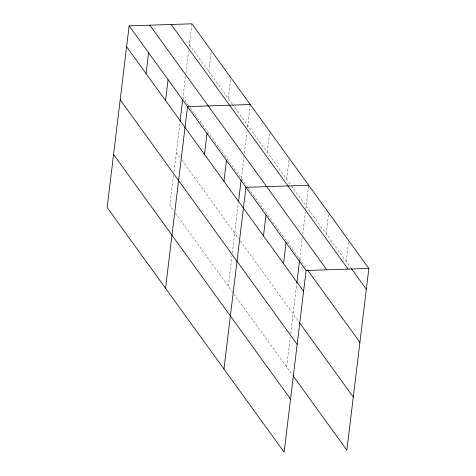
<?xml version="1.0" encoding="UTF-8"?>
<svg xmlns="http://www.w3.org/2000/svg" width="476" height="476" viewBox="0 0 476 476"><rect width="100%" height="100%" fill="white"/><g stroke="black" fill="none" stroke-linecap="round" stroke-linejoin="round"><path stroke-width="0.36" stroke-dasharray="2.38 1.78" d="M173.55 175.275L169.89 205.501L173.782 210.886M173.996 171.586L180.023 121.791M185.521 76.344L182.933 97.729L189.853 107.296M185.878 73.399L188.645 50.539M189.091 46.856L191.882 23.8M208.821 71.555L211.344 50.712M228.29 98.467L230.812 77.624M228.29 286.237L231.949 256.011M232.306 253.059L238.333 203.252M241.332 178.458L243.92 157.08M244.366 153.397L247.044 131.275M247.49 127.592L250.192 105.255M267.226 152.29L269.749 131.447M286.695 179.202L289.212 158.359M286.695 366.972L290.348 336.74M290.705 333.795L296.732 283.988M299.737 259.194L302.325 237.816M302.766 234.127L305.443 212.01M305.8 209.059L308.68 185.265M326.215 233.841L328.654 213.712M346.272 261.568L348.795 240.719M189.359 44.643L232.187 103.851M232.615 104.446L291.02 185.182M291.449 185.777L350.538 267.464M190.287 107.891L247.823 187.431M248.258 188.032L307.419 269.815M176.316 152.421L180.208 157.8M181.939 160.192L238.607 238.535M240.338 240.927L299.089 322.145M175.513 213.278L233.484 293.412M233.918 294.007L292.669 375.231"/><path stroke-width="0.71" d="M129.139 25.853L107.148 207.554L284.118 452.2L306.11 270.499L129.139 25.853L191.882 23.8L368.852 268.446L346.861 450.147L293.097 375.82M146.078 73.607L148.601 52.759M165.547 100.519L168.07 79.671M180.106 121.065L182.754 99.186M165.547 288.283L187.538 106.582L250.281 104.536M204.484 154.337L207.006 133.494M223.946 181.249L226.469 160.406M238.512 201.794L241.159 179.922M223.952 369.019L245.937 187.318L308.68 185.265M263.472 235.888L265.995 215.045M283.529 263.615L286.052 242.772M296.822 283.262L299.559 260.652M306.11 270.499L368.852 268.446M351.395 268.642L366.33 289.295M171.176 24.478L348.146 269.124M149.839 25.174L326.816 269.821M307.841 270.404L359.904 342.375M126.616 46.696L303.587 291.342M299.517 322.734L353.287 397.067M120.19 99.776L297.161 344.428M113.574 154.468L290.544 399.114"/></g></svg>
